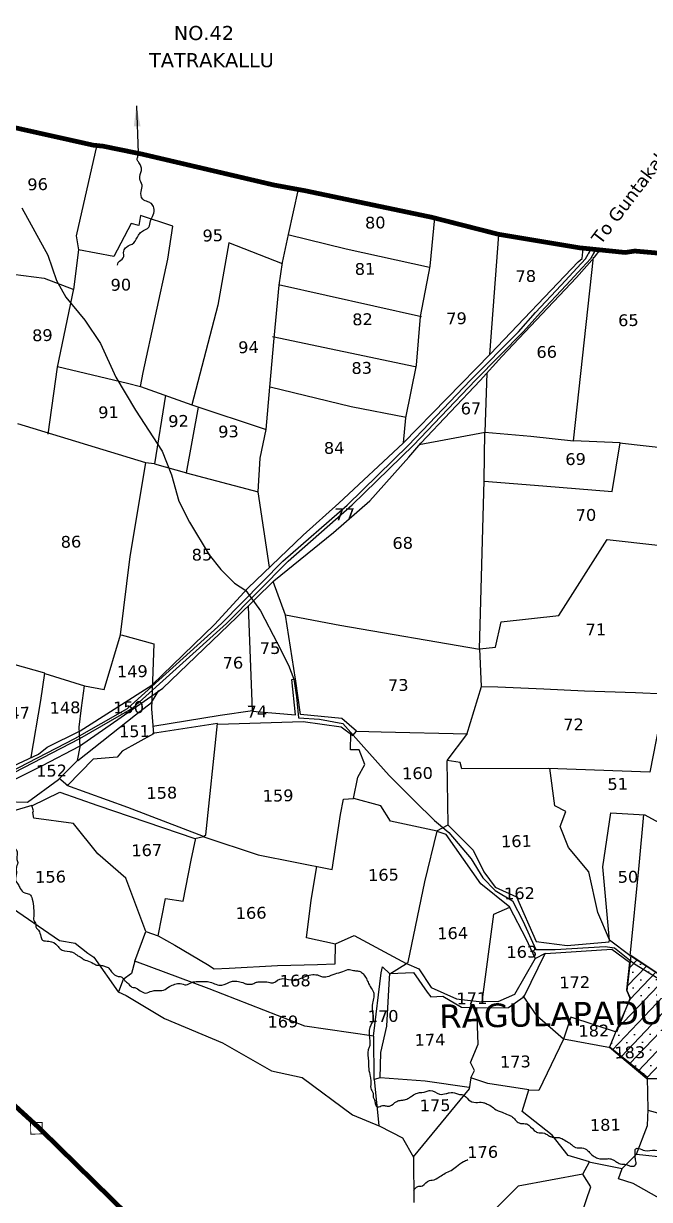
# Model space of a CAD drawing. Header units: inches. Extents: x 749292 to 756657, y 1655586 to 1660593.
# Drawn here: x 752627 to 753690, y 1657528 to 1659525 of the extents above; entities that cross this region are included whole.
import ezdxf
from ezdxf.enums import TextEntityAlignment as Align

# ---------------------------------------------------------------- set-up
doc = ezdxf.new("R2010")
doc.units = ezdxf.units.IN
doc.header["$MEASUREMENT"] = 0
doc.linetypes.add('ACAD_ISO02W100', pattern=[15, 12, -3])
for name, color, linetype in [('DIMENSION', 1, 'Continuous'), ('PLOT', 7, 'Continuous'), ('PLOT NO', 7, 'Continuous'), ('ROADS', 6, 'Continuous'), ('TANKS-STREAM', 4, 'Continuous'), ('VILLAGE', 30, 'Continuous'), ('VILLAGE BOUNDRY', 5, 'Continuous'), ('VILLAGE STONES', 240, 'Continuous')]:
    doc.layers.add(name, color=color, linetype=linetype)
doc.styles.get("Standard").update_dxf_attribs({"font": 'verdana_0.ttf'})
doc.dimstyles.get("Standard").update_dxf_attribs({"dimtxt": 0.18, "dimasz": 0.18, "dimexe": 0.18, "dimexo": 0.0625, "dimgap": 0.09, "dimtad": 0, "dimtih": 1, "dimtoh": 1, "dimdec": 4, "dimzin": 0, "dimdsep": 46, "dimtxsty": 'Standard', "dimcen": 0.09, "dimadec": 0, "dimazin": 0, "dimtfac": 1, "dimtdec": 4, "dimtofl": 0, "dimtmove": 0, "dimatfit": 3, "dimfxl": 0, "dimtolj": 1, "dimtzin": 0, "dimarcsym": 0})

msp = doc.modelspace()

# ---------------------------------------------------------------- hatches: boundary and pattern name
at = {"layer": 'VILLAGE', "linetype": 'Continuous'}
h = msp.add_hatch(dxfattribs=at)
h.set_pattern_fill('SACNCR', color=256, scale=200, angle=1.53032, style=0)
h.paths.add_polyline_path([(753658.5, 1657942), (753652.1, 1657882.1), (753657.4, 1657868.6), (753633.3, 1657813.3), (753622.7, 1657786.4), (753685.9, 1657733.5), (753723.9, 1657733.5), (753766, 1657781.1), (753800.6, 1657780.6), (753810.8, 1657801.6), (753851.1, 1657784), (753860.8, 1657740.5), (753878.8, 1657704), (753919.9, 1657683.5), (753939.4, 1657739), (753944.8, 1657760.7), (753923.8, 1657770), (753925.4, 1657779.2), (753893.5, 1657782.7), (753892.3, 1657799.1), (753869, 1657803.4), (753856, 1657828.6), (753840.2, 1657842.8), (753825.9, 1657813.7), (753803.6, 1657821.2), (753794.2, 1657843.4), (753816.4, 1657875.6), (753788.9, 1657911.1), (753741.6, 1657921.8), (753727.3, 1657896.2)])
h.paths.add_polyline_path([(753322.9, 1657807.4), (753724.1, 1657814.9), (753722.9, 1657877.2), (753321.7, 1657869.7)], flags=9)

# ---------------------------------------------------------------- linework, layer by layer
at = {"layer": 'PLOT'}
for points in [[(752461.2, 1659130), (752592.3, 1659101.4), (752662.7, 1659092.1), (752713, 1659073), (752721.2, 1659140.3), (752717.6, 1659164.4), (752752.5, 1659318.5)], [(752826.1, 1658908.2), (752913.4, 1658877.5), (753039.5, 1658835.4), (753045.8, 1658907.1), (753053, 1658990.2), (753061.6, 1659080.6), (753067, 1659119), (753077.2, 1659166.5), (753094.6, 1659243.4)], [(752684.9, 1658942.6), (752804.2, 1658913.8), (752826.2, 1658908.2), (752830.4, 1658932), (752872.5, 1659124.5), (752881.2, 1659180.6), (752826, 1659198.7), (752823.5, 1659181.8), (752810.5, 1659185.2), (752780.7, 1659128.9), (752720.6, 1659140.2)], [(753272.8, 1658812.7), (753276.5, 1658855.1), (753294.5, 1658944.7), (753301.6, 1659027.2), (753317.8, 1659112.5), (753325.8, 1659194.9)], [(753316.9, 1659110.2), (753175.2, 1659141.7), (753076.4, 1659165.7)], [(753419.2, 1658962.7), (753434.3, 1659166)], [(752121.5, 1658024.6), (752239.8, 1658088.3), (752290, 1658115.9), (752454.5, 1658190.9), (752516.2, 1658220.9), (752653.1, 1658284.3), (752667.5, 1658296), (752723.5, 1658323.6), (752845.3, 1658401.3), (752951.6, 1658504.5), (753008.5, 1658565.8), (753102.4, 1658655.8), (753162.8, 1658710.4), (753272.3, 1658812.3), (753420.3, 1658963.8), (753569.2, 1659120.1), (753576.1, 1659125.9), (753578, 1659142.9)], [(752146.1, 1658010.8), (752196.2, 1658034.7), (752298.6, 1658090.6), (752352.4, 1658119.3), (752487.3, 1658181.3), (752529.6, 1658199.9), (752597.3, 1658233.5), (752659.5, 1658264.6), (752722.7, 1658297.6), (752864.1, 1658396.2), (752989.4, 1658516.7), (753052.7, 1658578.6), (753153.6, 1658660.4), (753215.5, 1658714.2), (753281.7, 1658788.2), (753302, 1658812.4), (753403.1, 1658918.7), (753439.7, 1658959.2), (753566.4, 1659093.5), (753596.9, 1659127.9), (753606.7, 1659140.3)], [(753067, 1659116.7), (752975.9, 1659152.2), (752957.4, 1659046.3), (752913.1, 1658877)], [(753072, 1658520.9), (753164.8, 1658503.3), (753401.7, 1658462.5), (753409.6, 1658748.5), (753410.9, 1658830.6), (753488.6, 1658824.3), (753561.4, 1658816.2), (753595.5, 1659127.7)], [(753639.6, 1658812.7), (753735.1, 1658801.7), (753769, 1659129.9)], [(753060.6, 1659081.6), (753303, 1659027)], [(752669.3, 1658827.7), (752685, 1658941.4), (752712.9, 1659074.2)], [(753292.7, 1658941.6), (753050.4, 1658992.5)], [(753299.3, 1658810.1), (753411.2, 1658831.1), (753414.5, 1658931)], [(753046.1, 1658907.7), (753183.7, 1658874.4), (753276.9, 1658856.5)], [(752868.4, 1658893.5), (752849.8, 1658777), (752834.8, 1658778.8)], [(752850.1, 1658777), (752903.9, 1658761.8), (752924.3, 1658873.5)], [(752663.4, 1658421.3), (752731.2, 1658399.9), (752764.1, 1658393.7), (752792.1, 1658486.6), (752808.3, 1658619.9), (752835.3, 1658778.7), (752617.5, 1658844.7)], [(752903.5, 1658761.5), (753026.1, 1658729.5), (753029.4, 1658786.5), (753039.4, 1658835.5)], [(753409.7, 1658747.9), (753509, 1658739.9), (753626.9, 1658730.1), (753640.3, 1658812.8), (753561.2, 1658816)], [(753814, 1658792.1), (753790.4, 1658627.7), (753784.7, 1658606.7), (753770.4, 1658611.5), (753739.9, 1658580.9), (753716.9, 1658386.3), (753690.7, 1658253.5), (753518.7, 1658260), (753371.5, 1658259.4), (753368.9, 1658270.1), (753346.8, 1658273.1), (753380.3, 1658317.5), (753405, 1658399.2), (753402.4, 1658463.1), (753428.6, 1658466), (753438.5, 1658509), (753536.6, 1658519.5), (753618.4, 1658648.5), (753790.7, 1658629.2)], [(753025.5, 1658729.6), (753044.4, 1658601.7)], [(753015.7, 1658357.3), (753089.1, 1658350.9), (753083.2, 1658411), (753089.4, 1658411.4), (753072.2, 1658519.9), (753051.2, 1658577.4)], [(752846.8, 1658331.6), (752961.3, 1658350.4), (753016.5, 1658358.5), (753009.3, 1658535.5)], [(752793.2, 1658486.6), (752848.9, 1658471.4), (752844.7, 1658360.9), (752848.3, 1658318.5), (752794.8, 1658289.3), (752786.6, 1658278.9), (752745.5, 1658275.4), (752702, 1658230.6), (752688.2, 1658242.6)], [(752640.6, 1658278.7), (752656.7, 1658375.1), (752663.4, 1658421.8), (752540.5, 1658455.9)], [(752596, 1658203.5), (752634.4, 1658202.3), (752687.1, 1658241.1), (752719.2, 1658273.4), (752723.4, 1658296.6), (752722, 1658329.9), (752726, 1658362.7), (752731.2, 1658399.9)], [(752957.3, 1658335.2), (753102.5, 1658339.7), (753166.6, 1658330.7), (753186.8, 1658316), (753192.7, 1658323.3), (753167.8, 1658344.6), (753097.7, 1658351.6), (753089.5, 1658412)], [(752719.5, 1658273.5), (752817.8, 1658350.7), (752844.7, 1658371.6), (752857.2, 1658391.9)], [(753405, 1658399.2), (753433.1, 1658398.6), (753511.2, 1658394.9), (753580.2, 1658391.7), (753666.6, 1658389), (753716.9, 1658386.3)], [(752932.9, 1658144), (752937, 1658147.1), (752956.7, 1658336.4), (752846.6, 1658319.3)], [(753192.7, 1658323.2), (753234.6, 1658322.2), (753381.2, 1658318.4)], [(752933.7, 1658143.8), (753026.1, 1658112.9), (753151.3, 1658088.3), (753165.9, 1658181.6), (753170.5, 1658207.6), (753187.9, 1658208.9), (753195, 1658245), (753207, 1658266.8), (753197.6, 1658291.7), (753182.6, 1658291.7), (753183, 1658318.5)], [(753329.5, 1658153.8), (753348.4, 1658163.9), (753346.8, 1658272.9)], [(753622.3, 1657968.7), (753602.8, 1658015), (753587.2, 1658084.2), (753552.7, 1658125.8), (753538.5, 1658161.5), (753548.1, 1658186.9), (753529.6, 1658196.1), (753521.1, 1658260.2)], [(753762.1, 1658257.1), (753776.2, 1658151.7), (753812.8, 1658148), (753811.9, 1658117), (753842.8, 1658100.1), (753840.8, 1658040.6), (753812.6, 1657980.4), (753799.9, 1657947.2), (753788.9, 1657911.1), (753741.6, 1657921.8), (753727.3, 1657896.2), (753657.1, 1657942), (753622.3, 1657968.5), (753611, 1658092.6), (753624.9, 1658184.3), (753682.5, 1658181.1), (753706.3, 1658167.8), (753716.8, 1658139.2), (753753, 1658130.8), (753776.5, 1658152.4)], [(752641.5, 1658196.6), (752689.1, 1658219.3), (752753.6, 1658196.8), (752918.1, 1658140.8), (752933, 1658144), (752804.5, 1658193.3), (752701, 1658230.7)], [(753157.1, 1657962.3), (753189.1, 1657976.3), (753277.3, 1657928.8), (753280.7, 1657931), (753309, 1658067.2), (753329.9, 1658153.4), (753250.3, 1658170.5), (753234.1, 1658196.5), (753188.1, 1658209)], [(752816.6, 1657932.6), (752835.3, 1657982.8), (752801.2, 1658073.4), (752753.5, 1658114.9), (752712.1, 1658166.1), (752645.2, 1658175.2), (752643.1, 1658185), (752644.4, 1658188), (752641.8, 1658197), (752570.9, 1658176.1), (752570.4, 1658184.5), (752572.2, 1658188.7), (752567.3, 1658189.9)], [(753657.3, 1657940.8), (753672.9, 1658095.1), (753680.5, 1658181.6)], [(753348.2, 1658164), (753391.1, 1658120.9), (753408.9, 1658084.4), (753428.3, 1658058.4), (753464.4, 1658041.8), (753497.7, 1657966), (753550.4, 1657959.1), (753621.7, 1657965.2), (753622.3, 1657968.7)], [(752835.3, 1657982.7), (752856.2, 1657975.5), (752868.3, 1658038.9), (752898.5, 1658034.5), (752912.1, 1658103.9), (752920.2, 1658141.5)], [(753221.5, 1657805.4), (753234.9, 1657913), (753237.2, 1657923), (753249.3, 1657911.2), (753277.5, 1657928.9), (753298.4, 1657919.7), (753319.5, 1657887.7), (753362.6, 1657868.7), (753376.1, 1657867.2), (753406.1, 1657863.8), (753425.9, 1658012.4), (753453.2, 1658024.4), (753403.9, 1658063.8), (753345.1, 1658147.6), (753329.6, 1658152.9)], [(752856.1, 1657975.5), (752884.1, 1657959.6), (752940, 1657926.8), (752951.4, 1657919.4), (752976.6, 1657920.5), (753058.9, 1657925.3), (753126.6, 1657927.1), (753156.6, 1657928.2), (753157.2, 1657961.6), (753107.8, 1657972), (753115.6, 1658036.4), (753125.5, 1658093.4)], [(752599.5, 1658028.8), (752688.4, 1657967.8), (752715.1, 1657963.1), (752736.6, 1657945.9), (752746.6, 1657939.3), (752788.3, 1657880.8), (752801.9, 1657874.1), (752866.8, 1657835.3), (752965.4, 1657794.1), (753048.7, 1657746.2), (753100.7, 1657735.1), (753185.9, 1657671.9), (753232.6, 1657652.7), (753270.9, 1657632.8), (753289.6, 1657600), (753290.3, 1657522.8)], [(753452.9, 1658024.5), (753480.6, 1657971.3), (753496.4, 1657936.9), (753461.4, 1657875.9), (753432.9, 1657863.3), (753405.9, 1657864)], [(753233.2, 1657734.1), (753234.2, 1657777.7), (753244.1, 1657822.5), (753248.1, 1657894), (753249.2, 1657911.4), (753289.6, 1657913.1), (753312.6, 1657880), (753318.8, 1657871.9), (753339.5, 1657873.4), (753371.2, 1657854.7), (753397.9, 1657853.4), (753451.1, 1657853.9), (753477.3, 1657872.6), (753513.4, 1657945.5), (753495.9, 1657936.6)], [(753513.5, 1657945.5), (753626.5, 1657953.1), (753656.3, 1657930.8), (753651.4, 1657884.2), (753657.3, 1657870.6), (753634.3, 1657812.3), (753556.7, 1657837.3), (753544.5, 1657800.2), (753499.6, 1657839), (753476, 1657873.6)], [(753222.6, 1657731.7), (753222.1, 1657805.3), (753105.1, 1657822.2), (752942.6, 1657885.5), (752816.5, 1657932.7), (752810.8, 1657911.4), (752796.5, 1657901.6), (752788.6, 1657880.7)], [(753386.9, 1657734.7), (753393.1, 1657747), (753386.6, 1657760.3), (753399.7, 1657791.4), (753396.9, 1657853.5)], [(753544.5, 1657800.4), (753502.2, 1657713.2), (753484.8, 1657713.5)], [(753668.2, 1657604.9), (753686.9, 1657653.6), (753688.3, 1657681), (753686.9, 1657734.8), (753648.2, 1657766.3), (753624.3, 1657785.3), (753544.3, 1657800.3)], [(753384.4, 1657718), (753309.2, 1657728.6), (753233.3, 1657734.4), (753222.6, 1657731.7), (753230.7, 1657653.3)], [(753576.9, 1657571.1), (753588.2, 1657592), (753552.5, 1657602.4), (753525.2, 1657637.1), (753474.3, 1657677.5), (753485.4, 1657713.9), (753415.8, 1657724.7), (753387, 1657734.7), (753383.9, 1657715.9), (753289.3, 1657600.4)], [(753687.5, 1657679.5), (753771.7, 1657656.4), (753812.4, 1657649.3), (753842.4, 1657625.4), (753912.3, 1657619.6), (753907.8, 1657555.3)], [(753587.1, 1657591.8), (753644.2, 1657580.7), (753668.3, 1657604.8), (753720.8, 1657599.2)], [(753557.3, 1657451.5), (753590.5, 1657549.2), (753577.2, 1657571.2), (753467.2, 1657550.5), (753419.6, 1657502.8)], [(753681.9, 1657415.4), (753704.7, 1657466.8), (753712.1, 1657527.3), (753662.6, 1657555), (753637.6, 1657563.2), (753644, 1657580.7)]]:
    msp.add_lwpolyline(points, dxfattribs=at)
at = {"layer": 'ROADS'}
for points in [[(752624.6, 1659211.7), (752668.7, 1659131.1), (752683.6, 1659088.5), (752699.5, 1659060), (752731.4, 1659021), (752758.4, 1658981.4), (752784.3, 1658924.4), (752817.6, 1658868.1), (752863.1, 1658798.8), (752878.8, 1658758.2), (752890.9, 1658713.5), (752909.5, 1658677.9), (752942.6, 1658622.7), (752962.2, 1658597.5), (752985.6, 1658574.7), (753004.9, 1658561.9), (753030, 1658527.5), (753058.5, 1658472.1), (753077.3, 1658435.3), (753086.3, 1658411.2), (753090.9, 1658381.3), (753094.1, 1658345.7), (753130, 1658343.5), (753169.5, 1658336), (753205.3, 1658295.7), (753248.1, 1658247.6), (753291.3, 1658204.9), (753325.2, 1658171.5), (753349.7, 1658150.8), (753387.8, 1658106.5), (753407.5, 1658074.2), (753428.2, 1658052.5), (753457.9, 1658035.2), (753475, 1658000.8), (753497.1, 1657952.2), (753530.4, 1657952.6), (753615.3, 1657957.5), (753630.7, 1657955.1), (753665.1, 1657928.3), (753712.1, 1657899.2)], [(752134.7, 1658017.7), (752188.2, 1658048.4), (752316.4, 1658118.8), (752420.9, 1658167.4), (752521.3, 1658214), (752587.8, 1658244.9), (752714.4, 1658310.4), (752803.8, 1658361.8), (752963.6, 1658505.9), (753068, 1658611.8), (753176.8, 1658707.1), (753280.9, 1658808.6), (753386.3, 1658918.9), (753467.7, 1659001.3), (753496.9, 1659033.9), (753540.1, 1659080.4), (753567.4, 1659109.8), (753581.9, 1659125.3), (753591.1, 1659141.9)], [(752143.3, 1658017.8), (752201.6, 1658046.6), (752328.9, 1658120.8), (752429.6, 1658167.5), (752529.9, 1658214.1), (752596.4, 1658245.1), (752723.1, 1658310.6), (752812.4, 1658361.9), (752972.3, 1658506.1), (753076.6, 1658612), (753185.5, 1658707.2), (753289.5, 1658808.7), (753394.9, 1658919), (753476.4, 1659001.5), (753505.5, 1659034.1), (753548.7, 1659080.6), (753576, 1659109.9), (753590.5, 1659125.5), (753599.7, 1659142)], [(753589.1, 1659138.2), (753586.5, 1659133.6)], [(753597.7, 1659138.4), (753595.1, 1659133.8)]]:
    msp.add_lwpolyline(points, dxfattribs=at)
at = {"layer": 'TANKS-STREAM'}
for points in [[(752786.8, 1659114.5), (752788.4, 1659119), (752796.8, 1659126.6), (752797.7, 1659138.4), (752802.1, 1659145), (752814.5, 1659152.3), (752822.6, 1659165.2), (752827.6, 1659171.1), (752840.4, 1659178.9), (752843.3, 1659189.7), (752847.7, 1659199.6), (752848.6, 1659212), (752844.5, 1659218.9), (752838.6, 1659221.9), (752829.8, 1659226.4), (752827, 1659239.7), (752828.8, 1659250.4), (752824.7, 1659261), (752827.6, 1659275.4), (752823.4, 1659288.5), (752820.5, 1659293), (752821.4, 1659298.2), (752822.6, 1659304.1)], [(752221, 1658369.7), (752229.8, 1658365.1), (752243.9, 1658365.1), (752258.6, 1658358.8), (752266.9, 1658351.9), (752273.5, 1658349.4), (752284.3, 1658349.2), (752302.9, 1658339.7), (752307.9, 1658336.3), (752316.8, 1658333.4), (752328.1, 1658333.8), (752339, 1658326.6), (752345.6, 1658319.5), (752358.4, 1658315.8), (752364.7, 1658313.7), (752374.7, 1658305.8), (752379.7, 1658297.8), (752390.5, 1658291.4), (752399.4, 1658290.1), (752410.3, 1658277.6), (752415.8, 1658271), (752428.9, 1658264.3), (752454.7, 1658244.1), (752461.5, 1658239.4), (752465.8, 1658237.1), (752471.9, 1658230.9), (752486.9, 1658224.8), (752496.3, 1658213.5), (752503.5, 1658207.2), (752512.7, 1658199.9), (752510.6, 1658190.3), (752517.1, 1658175.1), (752522, 1658163.9), (752522.7, 1658154.8), (752533.4, 1658148.9), (752538, 1658142.8), (752539.5, 1658136.4), (752547.2, 1658128.7), (752552.5, 1658128.2), (752557.3, 1658128.3), (752562.5, 1658128.4), (752572.4, 1658131.4), (752580, 1658130.9), (752584.2, 1658128.5), (752596, 1658127.2), (752600.7, 1658128.2), (752616.8, 1658118), (752615.8, 1658107.4), (752617.5, 1658099.9), (752614.9, 1658090.2), (752615.4, 1658082.7), (752613.9, 1658070.3), (752618.2, 1658062.9), (752621.9, 1658055.9), (752629.4, 1658048.4), (752637.4, 1658046.2), (752642.3, 1658038.1), (752644.5, 1658022.3), (752645.1, 1658010.4), (752644.9, 1658001.9), (752648.2, 1657995.4), (752648.9, 1657989.8), (752653.1, 1657985), (752656.7, 1657974.3), (752659.8, 1657968.5), (752670.5, 1657966.5), (752685.2, 1657958.8), (752689.7, 1657953.5), (752705.9, 1657948.9), (752711.9, 1657947.1), (752719.8, 1657941.8), (752726.8, 1657937.9), (752730.1, 1657935.2), (752734.8, 1657933.7), (752745.8, 1657928.9), (752751.6, 1657926), (752760, 1657925.5), (752766.2, 1657923.8), (752772.4, 1657920.5), (752776.8, 1657914.6), (752779.5, 1657911.8), (752782.1, 1657909.4), (752786.8, 1657907.1), (752793, 1657906), (752797.4, 1657902.3), (752800.5, 1657898.4), (752804.1, 1657895.8), (752811.5, 1657888.6), (752816.2, 1657887.7), (752825.4, 1657882.5), (752834.7, 1657878.4), (752845.4, 1657881.9), (752853.4, 1657882.9), (752865.3, 1657883.3), (752875.2, 1657889.5), (752884.4, 1657893.3), (752893.7, 1657894.6), (752903.6, 1657892.5), (752913, 1657896.6), (752918.1, 1657897.6), (752928.3, 1657898.2), (752935.7, 1657898.3), (752944.2, 1657896.9), (752963.9, 1657891.7), (752982.1, 1657898.4), (752992.5, 1657898.1), (753001.9, 1657895.3), (753006.9, 1657893.6), (753011.3, 1657893.4), (753015.5, 1657893.5), (753021.5, 1657896.3), (753027.2, 1657897.4), (753032.4, 1657897.5), (753043.6, 1657896.8), (753047.3, 1657895.6), (753062.9, 1657902.1), (753067.6, 1657903), (753086.9, 1657900.4), (753096, 1657902.4), (753107.1, 1657907.2), (753118.5, 1657909.8), (753128.9, 1657908.4), (753135.1, 1657906.1), (753143, 1657906.4), (753156.4, 1657911), (753169.6, 1657914.9), (753180.8, 1657918.4), (753185.6, 1657917.3), (753193.2, 1657916.1), (753198.8, 1657915.2), (753204, 1657910.9), (753209.6, 1657903.1), (753213.4, 1657894.6), (753219.5, 1657884.4), (753221.8, 1657880.1), (753222.1, 1657871.6), (753220, 1657861.1), (753219.9, 1657846.5), (753221.1, 1657838), (753219.9, 1657829.8), (753216.9, 1657823.9), (753214.4, 1657806.4), (753215.5, 1657795.5), (753215.1, 1657787.8), (753212.8, 1657782.2), (753213.2, 1657763), (753213.5, 1657750.3), (753216.2, 1657736.7), (753216.7, 1657732.6), (753217.3, 1657728.3), (753217.1, 1657717), (753220.9, 1657708.4), (753221, 1657703.5), (753222.1, 1657699.4), (753223.3, 1657696.9), (753224.7, 1657691.1), (753227.4, 1657685.6), (753234.7, 1657686.7), (753238.8, 1657687.6), (753244.8, 1657686.5), (753248.8, 1657686.6), (753261.2, 1657694.4), (753268.7, 1657696.5), (753274.4, 1657697.3), (753281.5, 1657700.1), (753287.4, 1657704.1), (753296.4, 1657708.7), (753311.3, 1657711.1), (753318.1, 1657713.1), (753333.9, 1657706.8), (753345.1, 1657707.8), (753350.3, 1657709), (753362.4, 1657708.1), (753366, 1657706.6), (753373.2, 1657705.7), (753383.1, 1657697.3), (753395.2, 1657692.6), (753407.6, 1657692.7), (753412.9, 1657690.7), (753419.3, 1657688), (753427.2, 1657681.9), (753440, 1657676), (753450.3, 1657671.9), (753458, 1657667.9), (753463.9, 1657661.5), (753471.4, 1657657.2), (753481.9, 1657656.2), (753494.7, 1657645.1), (753500.1, 1657641.9), (753511.8, 1657640.5), (753517.9, 1657637.1), (753522.9, 1657634.6), (753531.8, 1657633.1), (753536.7, 1657633), (753546.5, 1657628.4), (753555, 1657623.4), (753560.8, 1657618.6), (753564.8, 1657616.2), (753575.2, 1657615.8), (753585.8, 1657610.6), (753590.7, 1657605.3), (753598.8, 1657599.7), (753601.9, 1657598.2), (753619.1, 1657597.2), (753622.8, 1657597.2), (753630.7, 1657593.9), (753633.3, 1657592.2), (753640.8, 1657588.4), (753651.1, 1657587.5), (753656.5, 1657585.2), (753663.9, 1657584.7), (753666.7, 1657586.6), (753666.7, 1657595.3), (753665.8, 1657602.3), (753665.9, 1657607.7), (753666.3, 1657612.8), (753667.4, 1657614.2), (753672, 1657614.6), (753682.2, 1657610.9), (753699.8, 1657611.6), (753714.2, 1657607.9), (753721.4, 1657606.3), (753728.1, 1657605.2), (753733.3, 1657604.9), (753746.2, 1657603.1), (753749.4, 1657598.7), (753753.7, 1657597.6), (753760.3, 1657596.9), (753769.7, 1657596.3), (753781.2, 1657596.1), (753789.3, 1657590.6), (753799, 1657587.2), (753816.8, 1657586.9), (753829.8, 1657577.5), (753843.6, 1657576.6), (753849.7, 1657576.8), (753865.6, 1657566.1), (753875.6, 1657552.8), (753883.9, 1657542.2), (753887.7, 1657540.1), (753889.6, 1657539.7), (753890.7, 1657539.9), (753895.4, 1657542.1), (753898.9, 1657544.3), (753900.8, 1657554.8), (753901.1, 1657558.4), (753904.5, 1657564.2), (753911.1, 1657567.1), (753922.2, 1657568.2), (753929.9, 1657567.5), (753938.1, 1657568.5), (753946.7, 1657567.5), (753953.3, 1657562.3), (753977, 1657558.4), (753982, 1657558.1), (753993.8, 1657553.7), (753997.7, 1657553.6), (754009.9, 1657554), (754019.4, 1657549.2), (754027.3, 1657548.4), (754036.4, 1657548.7), (754045.5, 1657549.6), (754054.5, 1657546.4), (754059.3, 1657547.4), (754071.3, 1657547.9), (754076.4, 1657547.2), (754085.7, 1657541.9), (754091.4, 1657539.8), (754096.8, 1657540.2), (754103.4, 1657542), (754110.3, 1657538.2), (754119.5, 1657534.6), (754125.5, 1657531.9), (754135.8, 1657531.3), (754144.6, 1657531.2), (754168.1, 1657520.9), (754171.1, 1657521.2), (754179.6, 1657517.9), (754188.3, 1657514.5), (754197.2, 1657512.4), (754207, 1657507.8), (754214.6, 1657497.8), (754214.2, 1657490.5), (754214.3, 1657484.9), (754216.4, 1657476.3), (754217, 1657471), (754214.1, 1657456.7), (754215.1, 1657449.3), (754213.4, 1657438.7), (754207.1, 1657426), (754206.5, 1657416.3), (754207.6, 1657408.3), (754210.5, 1657405), (754217.2, 1657399.7), (754224.2, 1657392.7), (754228.4, 1657390.1), (754245, 1657384), (754261.7, 1657374.8), (754272.3, 1657373.6), (754282.3, 1657369), (754290.2, 1657365.5), (754301.4, 1657353.5), (754306.6, 1657350), (754314.8, 1657346.2), (754325.3, 1657323.1), (754327.1, 1657321.9), (754338, 1657316.3), (754341.7, 1657310.9), (754343.2, 1657303.3), (754350.4, 1657292.1), (754353.3, 1657288.3), (754359.5, 1657284.4), (754369.1, 1657267.1), (754378.4, 1657264), (754385, 1657258.7), (754387.7, 1657257.8), (754397.9, 1657253.5), (754405.6, 1657251.9), (754418.6, 1657255.9), (754428.2, 1657258.6), (754447.8, 1657257.7), (754455.7, 1657256.3), (754468.8, 1657254.1), (754483, 1657249), (754490, 1657243.7), (754502.9, 1657241.5), (754510.8, 1657239.2), (754517.5, 1657236.4), (754527.5, 1657236.1), (754532.3, 1657237.9), (754538.6, 1657240), (754547.1, 1657245.3), (754560, 1657247.8), (754566.9, 1657249.2), (754572.4, 1657253.3), (754580, 1657261.5), (754582.4, 1657278.3), (754591.2, 1657289.3), (754600.8, 1657291.3), (754610.3, 1657298.7), (754627.7, 1657316.7), (754642.8, 1657321), (754654, 1657317.2), (754679.7, 1657326.8), (754691.7, 1657326.1), (754703, 1657324), (754708.9, 1657321.5), (754725.7, 1657329), (754745.6, 1657329.5), (754752.5, 1657336.2), (754762.5, 1657346.1), (754778.1, 1657361.2), (754781.3, 1657366.6), (754803.2, 1657387.4), (754805.8, 1657392.2), (754818.8, 1657399.8), (754827.2, 1657410), (754829.6, 1657412.9), (754834.4, 1657415.4), (754840.1, 1657416.6), (754850.9, 1657415.7), (754856.8, 1657416.9), (754861.2, 1657419.3), (754865.2, 1657422.2), (754876.3, 1657424.2), (754882.4, 1657423.7), (754891.5, 1657421.4), (754898.5, 1657420.3), (754917, 1657420), (754918.1, 1657427.1), (754927.7, 1657440.1), (754935.9, 1657448.2), (754947.5, 1657461.9), (754955, 1657469), (754959.5, 1657485.3), (754963.8, 1657495.3), (754977.5, 1657505.8), (754981.9, 1657511.5), (754984.8, 1657518.2), (754988.8, 1657523.6), (754994.3, 1657528.8), (754999.2, 1657534.1), (755007, 1657555.3), (755012.1, 1657560.2), (755028, 1657569.1), (755034, 1657574.4), (755040.6, 1657579.2), (755060.2, 1657598.5), (755080, 1657603.1), (755085.3, 1657604.8), (755093.3, 1657608.6), (755102.8, 1657614.2), (755109.7, 1657617.4), (755128.6, 1657617.4), (755140.8, 1657622.4), (755149.2, 1657627.5), (755158.3, 1657626.5), (755176.6, 1657632.2), (755188.5, 1657639.3), (755195.2, 1657641.4), (755201.3, 1657644.9), (755214.2, 1657658.2), (755236.2, 1657654.8), (755242.7, 1657654.5), (755259, 1657659.9), (755268.2, 1657664.3), (755295.1, 1657658.5), (755312, 1657665.3), (755327, 1657664.7), (755341, 1657677.5), (755354.3, 1657681), (755369.8, 1657688.8), (755383.8, 1657688.3), (755390.2, 1657684.3), (755405.3, 1657673.6), (755420, 1657662.9), (755425, 1657657), (755441.9, 1657647.7), (755446.7, 1657641.5), (755453.7, 1657640.1), (755459.1, 1657642), (755461.6, 1657646.5), (755461.5, 1657651.8), (755467.6, 1657661), (755474.4, 1657669.1), (755479, 1657673.8), (755485.7, 1657676), (755497, 1657674.4), (755502.3, 1657675.4), (755509.5, 1657676.9), (755533.4, 1657680.6), (755550.6, 1657680.7), (755559, 1657683), (755578.7, 1657678.7), (755596, 1657674.6), (755603.5, 1657674.5), (755617.3, 1657681.5), (755623.3, 1657684.6), (755636.2, 1657683), (755643.6, 1657685.7), (755654.9, 1657694.8), (755661.8, 1657699.1), (755676.2, 1657699.1), (755682.6, 1657702.5), (755691.6, 1657710.9), (755698.5, 1657715.6), (755719.6, 1657721.5), (755727.5, 1657732.6), (755736, 1657739.9), (755740.5, 1657743.1), (755748.3, 1657750.9), (755758, 1657749.9), (755767.8, 1657746.2), (755779.7, 1657750.3), (755795, 1657750.5), (755808.5, 1657746.7), (755823.8, 1657750.4), (755834.3, 1657748.9), (755841.6, 1657753), (755847.5, 1657753.9), (755856.9, 1657756.6), (755867.2, 1657761), (755872, 1657768.9), (755882.2, 1657774.9)], [(753290.1, 1657543.2), (753296.9, 1657550), (753304.7, 1657551.2), (753316.8, 1657560.4), (753321.4, 1657560.7), (753334.2, 1657566.8), (753343.2, 1657572.4), (753353.5, 1657577.1), (753362.6, 1657583.9), (753374.6, 1657592.3), (753381.8, 1657595.6)]]:
    msp.add_spline(points, degree=3, dxfattribs=at)
at = {"layer": 'VILLAGE'}
for points in [[(753658.5, 1657942), (753652.1, 1657882.1), (753657.4, 1657868.6), (753633.3, 1657813.3), (753622.7, 1657786.4), (753685.9, 1657733.5), (753723.9, 1657733.5)], [(753727.3, 1657896.2), (753658.5, 1657942)]]:
    msp.add_lwpolyline(points, dxfattribs=at)
at = {"layer": 'VILLAGE BOUNDRY', "linetype": 'ACAD_ISO02W100', "ltscale": 2, "const_width": 8}
for points in [[(753767.4, 1659129.2), (753665.4, 1659138.4), (753649.1, 1659135.9), (753572.1, 1659143.8), (753433.9, 1659166.8), (753320.5, 1659195.7), (753106, 1659240.7), (753052.5, 1659250.5), (752829.2, 1659302.8), (752762.6, 1659316.4), (752745.6, 1659318.2), (752483.7, 1659376.6), (752379.9, 1659397.8), (752352, 1659400.9), (752314.3, 1659407.7), (752288.4, 1659417.7), (752177.9, 1659446.6), (752041.9, 1659470.7), (751935.3, 1659494.8), (751803.2, 1659533.9)], [(750863.9, 1658524.8), (750896.8, 1658522), (750960.1, 1658498.9), (751194.4, 1658409.2), (751274.8, 1658375), (751319.4, 1658348.1), (751545.9, 1658267.5), (751731.1, 1658191.2), (751886.1, 1658123.7), (752032.5, 1658068.7), (752069.5, 1658053.2), (752149.4, 1658009.7), (752312.7, 1657964.9), (752378.4, 1657900.7), (752483.4, 1657805.6), (752651.8, 1657651.4), (752818.4, 1657488)]]:
    msp.add_lwpolyline(points, dxfattribs=at)
at = {"layer": 'VILLAGE STONES', "const_width": 1.56}
msp.add_lwpolyline([(752639.4, 1657658.5), (752658.9, 1657658.8), (752659.3, 1657639.3), (752639.7, 1657638.9)], close=True, dxfattribs=at)

# ---------------------------------------------------------------- texts
at = {"layer": 'DIMENSION'}
for s, p in [('NO.42', (752933.8, 1659508.6)), ('TATRAKALLU', (752946.5, 1659462.5))]:
    msp.add_text(s, height=23.88, dxfattribs=at).set_placement(p, align=Align.MIDDLE_CENTER)
at = {"layer": 'PLOT NO'}
for s, p in [('96', (752651.4, 1659251.8)), ('80', (753224.7, 1659186.7)), ('95', (752948.8, 1659164.9)), ('81', (753207.3, 1659108.1)), ('78', (753480.3, 1659095.8)), ('90', (752792.7, 1659081.2)), ('82', (753203.1, 1659022.5)), ('79', (753362.7, 1659024.1)), ('65', (753654.5, 1659021)), ('89', (752659.5, 1658995.5)), ('94', (753009.4, 1658975.2)), ('66', (753515.8, 1658967.1)), ('83', (753201.7, 1658939.9)), ('67', (753387.2, 1658871.2)), ('91', (752771.7, 1658864.7)), ('92', (752890.7, 1658849.8)), ('93', (752975.5, 1658832)), ('84', (753154.9, 1658804.2)), ('69', (753564.9, 1658785.2)), ('77', (753173, 1658691.5)), ('70', (753582.5, 1658690.2)), ('86', (752708, 1658644.8)), ('68', (753271.3, 1658642.7)), ('85', (752930.4, 1658622.9)), ('71', (753599.3, 1658495.8)), ('75', (753046.1, 1658464.1)), ('76', (752983, 1658439.2)), ('149', (752812.2, 1658424.7)), ('73', (753263.7, 1658401.4)), ('147', (752612.2, 1658354.1)), ('148', (752697.9, 1658363.2)), ('150', (752805.8, 1658363.6)), ('74', (753023.7, 1658356.5)), ('72', (753561.4, 1658334.5)), ('151', (752815.7, 1658323.1)), ('152', (752675, 1658256)), ('160', (753296.4, 1658251.8)), ('51', (753636.4, 1658233.5)), ('158', (752862.2, 1658218.5)), ('159', (753059.7, 1658213.8)), ('161', (753464.4, 1658136.4)), ('167', (752836.7, 1658121.1)), ('156', (752673.3, 1658075.9)), ('165', (753238.6, 1658079.2)), ('50', (753653.8, 1658075.9)), ('162', (753469.6, 1658047.9)), ('166', (753013.9, 1658014.5)), ('164', (753356.1, 1657980.2)), ('163', (753473.5, 1657948.4)), ('168', (753088.8, 1657899.6)), ('172', (753563.4, 1657896.8)), ('171', (753388.7, 1657869.6)), ('170', (753238, 1657839.3)), ('169', (753067.8, 1657829.9)), ('182', (753595.8, 1657814.5)), ('174', (753317.6, 1657799.2)), ('183', (753656.8, 1657777.7)), ('173', (753462.6, 1657762)), ('175', (753326.3, 1657687.9)), ('181', (753615.3, 1657654.7)), ('176', (753407.1, 1657608.5))]:
    msp.add_text(s, height=20, rotation=1.0654, dxfattribs=at).set_placement(p, align=Align.MIDDLE_CENTER)
at = {"layer": 'ROADS'}
msp.add_text('To Guntakal 12 1/2Miles', height=22, rotation=52.739, dxfattribs=at).set_placement((753607.5, 1659147.8))
at = {"layer": 'VILLAGE', "linetype": 'Continuous'}
msp.add_text('RAGULAPADU', height=40, rotation=1.0654, dxfattribs=at).set_placement((753522.9, 1657842.4), align=Align.MIDDLE_CENTER)

# ---------------------------------------------------------------- leaders
at = {"layer": 'TANKS-STREAM', "color": 5}
msp.add_leader([(752819, 1659385.1), (752822.3, 1659304.3)], dimstyle='Standard', override={"dimasz": 35}, dxfattribs=at)

doc.saveas('drawing.dxf')
